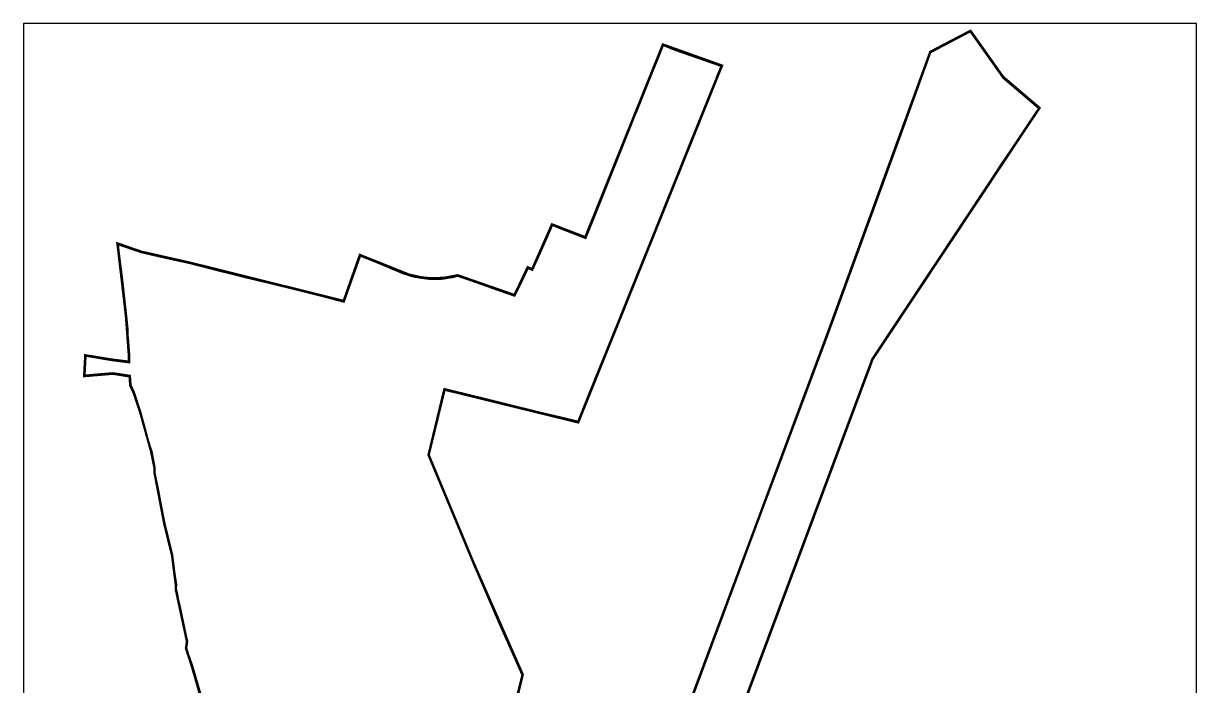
# Model space of a CAD drawing. Header units: millimetres. Extents: x 183866 to 185409, y 654028 to 656547.
# Drawn here: x 183984 to 185409, y 655743 to 656547 of the extents above; entities that cross this region are included whole.
import ezdxf

# ---------------------------------------------------------------- set-up
doc = ezdxf.new("R2010")
doc.units = ezdxf.units.MM
for name, color, linetype in [('hadpasa', 255, 'Continuous'), ('pgvul1', 253, 'Continuous'), ('pgvul2', 152, 'Continuous')]:
    doc.layers.add(name, color=color, linetype=linetype)

msp = doc.modelspace()

# ---------------------------------------------------------------- linework, layer by layer
at = {"layer": 'hadpasa'}
msp.add_lwpolyline([(183984.4, 656547.4), (183984.4, 655522.4), (185409.4, 655522.4), (185409.4, 656547.4)], close=True, dxfattribs=at)
at = {"layer": 'pgvul1', "flags": 128}
msp.add_lwpolyline([(184789, 655706.8), (184886.3, 655967.6), (184889.2, 655975.2), (184961.1, 656167.7), (185047.2, 656403.7), (185055.7, 656427.2), (185086.8, 656512.3), (185118.3, 656528.7), (185134.5, 656537.1), (185173.6, 656481.9), (185217.2, 656444.7), (185204.3, 656425.2), (185183.2, 656393.5), (185172.1, 656376.8), (185158.2, 656355.8), (185014.8, 656140.2), (184760.3, 655458.6)], dxfattribs=at)
msp.add_lwpolyline([(184200.6, 655730.8), (184191.3, 655762.9), (184189.7, 655768), (184186.5, 655777.5), (184185.4, 655780.9), (184182.9, 655788.9), (184184, 655796.9), (184182.4, 655804.4), (184174.2, 655842.7), (184172.8, 655849.3), (184171.7, 655854.4), (184170.4, 655860.5), (184170.5, 655866), (184168.4, 655881.9), (184165.9, 655901.6), (184164.1, 655908.8), (184156.4, 655940.3), (184151.3, 655967), (184148.7, 655980.4), (184144.5, 656002.3), (184144.5, 656008.1), (184140.7, 656027.9), (184140.4, 656028.4), (184136.7, 656039.7), (184127.1, 656075.9), (184119.3, 656099.2), (184115.1, 656108.3), (184114.5, 656119.8), (184093.1, 656123.2), (184059.2, 656120.4), (184060.5, 656143.3), (184091.7, 656138.2), (184113.4, 656135.5), (184113.5, 656144.8), (184111.8, 656166), (184111.7, 656167.2), (184111.6, 656176.1), (184110, 656192), (184107.3, 656217.5), (184106.1, 656229), (184104.3, 656242.6), (184101.2, 656267.6), (184101.1, 656268.2), (184099.8, 656278.7), (184127.5, 656269.2), (184159.1, 656262.2), (184186.9, 656255.8), (184221.2, 656247.1), (184237.7, 656243), (184253.5, 656239.1), (184284.4, 656231.6), (184315.6, 656223.9), (184345, 656216.7), (184374, 656209.2), (184393.7, 656265), (184408.2, 656259), (184427.9, 656250.9), (184431.3, 656249.5), (184436.2, 656247.5), (184440.5, 656245.7), (184441.8, 656245.1), (184443.2, 656244.6), (184445.9, 656243.6, 0.006719), (184448.7, 656242.6), (184451.9, 656241.6), (184452.5, 656241.4), (184452.7, 656241.4), (184455.1, 656240.7), (184455.3, 656240.6, 0.013439), (184461.1, 656239.2), (184464.9, 656238.5), (184467.8, 656238, 0.055031), (184492.1, 656237.1), (184495.6, 656237.4), (184499.3, 656238.1, 0.029489), (184511.8, 656240.5), (184526.1, 656235.6), (184548.1, 656227.9), (184552.3, 656226.5), (184581.3, 656216.4), (184590.1, 656234.7), (184597.4, 656249.9), (184602.8, 656247.5), (184612.3, 656268.9), (184620.4, 656287.2), (184627, 656302.1), (184637.1, 656298.2), (184667.4, 656286.5), (184676.3, 656308.3), (184685.2, 656330.6), (184694.2, 656352.8), (184703.2, 656375.1), (184712.1, 656397.3), (184721, 656419.4), (184727.2, 656434.8), (184729.9, 656441.5), (184738.9, 656463.6), (184747.8, 656485.7), (184757, 656508.6), (184759.6, 656515.1), (184759.6, 656515.1), (184759.6, 656515.1), (184761.7, 656520.5), (184775.8, 656515.1), (184830.4, 656496.1, 0.000771), (184831.6, 656495.7), (184829.1, 656489.5), (184826.8, 656484), (184825.9, 656481.7), (184825.7, 656481), (184824.6, 656478.4), (184823.7, 656476.2), (184823.4, 656475.5), (184808.8, 656439.3), (184794.2, 656403.1), (184779.7, 656366.9), (184765.1, 656330.8), (184750.5, 656294.6), (184735.9, 656258.4), (184721.3, 656222.3), (184706.8, 656186.1), (184692.2, 656149.9), (184684.1, 656129.9), (184669.7, 656094.1), (184657.7, 656064.3), (184609.8, 656076), (184571.9, 656085.3), (184544.4, 656092), (184506.5, 656101.3), (184495.2, 656104.1), (184475.5, 656023.5), (184530.1, 655892.4), (184562.1, 655818.4), (184589.8, 655756.6), (184586.7, 655744), (184503.5, 655404.6)], format="xyb", dxfattribs=at)
at = {"layer": 'pgvul2', "const_width": 2.5, "flags": 128}
for points in [[(184787.8, 655707.2), (184885.2, 655968), (184888, 655975.6), (184959.9, 656168.1), (185046, 656404.1), (185054.6, 656427.6), (185085.8, 656513.1), (185117.7, 656529.8), (185134.9, 656538.7), (185174.5, 656482.8), (185218.9, 656444.9), (185205.3, 656424.5), (185184.2, 656392.8), (185173.1, 656376.1), (185159.2, 656355.1), (185016, 656139.6), (184761.5, 655458.1)], [(184227.8, 655631.2), (184188.5, 655767.6), (184181.6, 655788.8), (184182.8, 655796.9), (184169.2, 655860.3), (184169.2, 655865.9), (184164.7, 655901.4), (184155.2, 655940), (184143.3, 656002.2), (184143.3, 656007.9), (184139.1, 656028.2), (184125.9, 656075.6), (184118.1, 656098.7), (184113.8, 656108), (184113.3, 656118.7), (184093, 656122), (184057.9, 656119), (184059.3, 656144.7), (184091.9, 656139.4), (184112.2, 656136.9), (184112.2, 656144.7), (184108.7, 656191.9), (184098.3, 656280.6), (184127.8, 656270.4), (184187.2, 656257), (184373.2, 656210.7), (184392.9, 656266.6), (184452.9, 656242.6), (184468, 656239.2), (184479.9, 656238.1), (184495.4, 656238.7), (184511.9, 656241.8), (184580.7, 656217.9), (184596.8, 656251.6), (184602.2, 656249.2), (184626.3, 656303.7), (184666.7, 656288.1), (184761, 656522.1), (184833.2, 656496.4), (184830.2, 656489.1), (184658.4, 656062.8), (184496.1, 656102.6), (184476.8, 656023.6), (184531.2, 655892.9), (184591.1, 655756.8), (184504.8, 655404.3)]]:
    msp.add_lwpolyline(points, dxfattribs=at)

doc.saveas('drawing.dxf')
